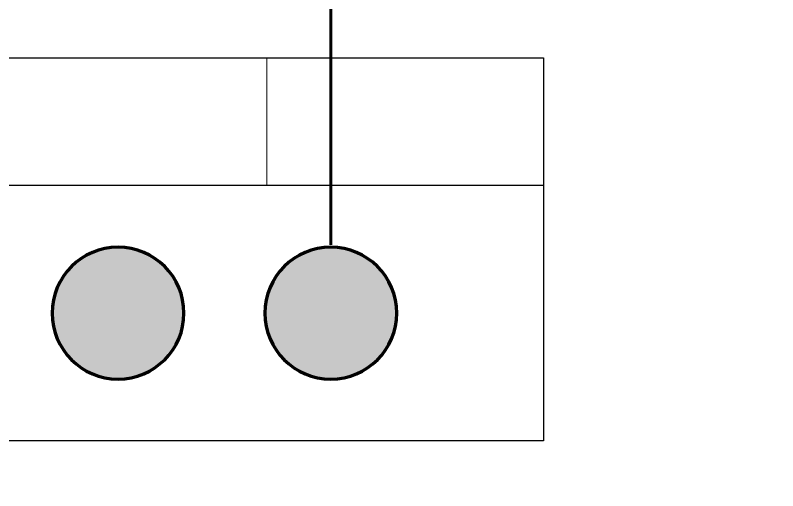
# Model space of a CAD drawing. Header units: inches. Extents: x 3.6 to 56.9, y 3.5 to 76.6.
# Drawn here: x 37.95 to 47.05, y 11.22 to 16.9 of the extents above; entities that cross this region are included whole.
import ezdxf

# ---------------------------------------------------------------- set-up
doc = ezdxf.new("R2010")
doc.units = ezdxf.units.IN
doc.header["$MEASUREMENT"] = 0
for name, color, linetype in [('board', 7, 'Continuous'), ('copper', 7, 'Continuous'), ('mask', 7, 'Continuous'), ('silk', 7, 'Continuous')]:
    doc.layers.add(name, color=color, linetype=linetype)

msp = doc.modelspace()

# ---------------------------------------------------------------- hatches: boundary and pattern name
at = {"layer": 'mask', "true_color": 0xffffff}
h = msp.add_hatch(color=7, dxfattribs=at)
edge = h.paths.add_edge_path()
edge.add_spline(control_points=[(39.961, 13.3443), (39.961, 12.9095), (39.6085, 12.5569), (39.1736, 12.5569), (38.7388, 12.5569), (38.3862, 12.9095), (38.3862, 13.3443), (38.3862, 13.7792), (38.7388, 14.1317), (39.1736, 14.1317), (39.6085, 14.1317), (39.961, 13.7792), (39.961, 13.3443)], knot_values=[0, 0, 0, 0, 1, 1, 1, 2, 2, 2, 3, 3, 3, 4, 4, 4, 4], degree=3, periodic=1)
h = msp.add_hatch(color=7, dxfattribs=at)
edge = h.paths.add_edge_path()
edge.add_spline(control_points=[(42.501, 13.3443), (42.501, 12.9095), (42.1485, 12.5569), (41.7136, 12.5569), (41.2788, 12.5569), (40.9262, 12.9095), (40.9262, 13.3443), (40.9262, 13.7792), (41.2788, 14.1317), (41.7136, 14.1317), (42.1485, 14.1317), (42.501, 13.7792), (42.501, 13.3443)], knot_values=[0, 0, 0, 0, 1, 1, 1, 2, 2, 2, 3, 3, 3, 4, 4, 4, 4], degree=3, periodic=1)

# ---------------------------------------------------------------- linework, layer by layer
at = {"layer": 'board', "color": 7, "lineweight": 20, "true_color": 0xffffff}
msp.add_open_spline([(56.8521, 12.1646), (56.8521, 12.1646), (55.3337, 10.6434), (55.3337, 10.6434), (55.3337, 10.6434), (43.9474, 10.6434), (43.9474, 10.6434), (43.9474, 10.6434), (41.4173, 8.1094), (41.4173, 8.1094), (41.4173, 8.1094), (8.7761, 8.1094), (8.7761, 8.1094), (8.7761, 8.1094), (6.246, 10.6434), (6.246, 10.6434), (6.246, 10.6434), (4.7111, 10.6434), (4.7111, 10.6434), (4.2186, 10.5873), (3.7727, 10.9401), (3.7148, 11.4312), (3.7074, 11.4979), (3.7074, 11.5709), (3.7148, 11.6404), (3.7148, 11.6404), (3.7148, 75.5088), (3.7148, 75.5088), (3.6569, 76.0016), (4.0097, 76.4482), (4.5011, 76.5061), (4.5706, 76.5142), (4.6408, 76.5142), (4.7114, 76.5061), (4.7114, 76.5061), (55.8558, 76.5061), (55.8558, 76.5061), (56.3487, 76.5636), (56.7949, 76.2104), (56.8521, 75.7176), (56.8602, 75.6481), (56.8602, 75.5779), (56.8521, 75.5088), (56.8521, 75.5088), (56.8521, 12.1646), (56.8521, 12.1646)], degree=3, knots=[0, 0, 0, 0, 1, 1, 1, 2, 2, 2, 3, 3, 3, 4, 4, 4, 5, 5, 5, 6, 6, 6, 7, 7, 7, 8, 8, 8, 9, 9, 9, 10, 10, 10, 11, 11, 11, 12, 12, 12, 13, 13, 13, 14, 14, 14, 15, 15, 15, 15], dxfattribs=at)
at = {"layer": 'copper', "color": 7, "lineweight": 60, "true_color": 0xffffff}
msp.add_lwpolyline([(41.7136, 17.6086), (41.7136, 14.1599)], dxfattribs=at)
at = {"layer": 'copper', "color": 7, "lineweight": 50, "true_color": 0xffffff}
for points in [[(39.961, 13.3443), (39.961, 12.9095), (39.6085, 12.5569), (39.1736, 12.5569), (38.7388, 12.5569), (38.3862, 12.9095), (38.3862, 13.3443), (38.3862, 13.7792), (38.7388, 14.1317), (39.1736, 14.1317), (39.6085, 14.1317), (39.961, 13.7792), (39.961, 13.3443)], [(42.501, 13.3443), (42.501, 12.9095), (42.1485, 12.5569), (41.7136, 12.5569), (41.2788, 12.5569), (40.9262, 12.9095), (40.9262, 13.3443), (40.9262, 13.7792), (41.2788, 14.1317), (41.7136, 14.1317), (42.1485, 14.1317), (42.501, 13.7792), (42.501, 13.3443)]]:
    msp.add_open_spline(points, degree=3, knots=[0, 0, 0, 0, 1, 1, 1, 2, 2, 2, 3, 3, 3, 4, 4, 4, 4], dxfattribs=at)
at = {"layer": 'mask', "lineweight": 0}
for points in [[(39.961, 13.3443), (39.961, 12.9095), (39.6085, 12.5569), (39.1736, 12.5569), (38.7388, 12.5569), (38.3862, 12.9095), (38.3862, 13.3443), (38.3862, 13.7792), (38.7388, 14.1317), (39.1736, 14.1317), (39.6085, 14.1317), (39.961, 13.7792), (39.961, 13.3443)], [(42.501, 13.3443), (42.501, 12.9095), (42.1485, 12.5569), (41.7136, 12.5569), (41.2788, 12.5569), (40.9262, 12.9095), (40.9262, 13.3443), (40.9262, 13.7792), (41.2788, 14.1317), (41.7136, 14.1317), (42.1485, 14.1317), (42.501, 13.7792), (42.501, 13.3443)]]:
    msp.add_open_spline(points, degree=3, knots=[0, 0, 0, 0, 1, 1, 1, 2, 2, 2, 3, 3, 3, 4, 4, 4, 4], dxfattribs=at)
at = {"layer": 'mask', "color": 7, "lineweight": 80, "true_color": 0xffffff}
for points in [[(39.961, 13.3443), (39.961, 12.9095), (39.6085, 12.5569), (39.1736, 12.5569), (38.7388, 12.5569), (38.3862, 12.9095), (38.3862, 13.3443), (38.3862, 13.7792), (38.7388, 14.1317), (39.1736, 14.1317), (39.6085, 14.1317), (39.961, 13.7792), (39.961, 13.3443)], [(42.501, 13.3443), (42.501, 12.9095), (42.1485, 12.5569), (41.7136, 12.5569), (41.2788, 12.5569), (40.9262, 12.9095), (40.9262, 13.3443), (40.9262, 13.7792), (41.2788, 14.1317), (41.7136, 14.1317), (42.1485, 14.1317), (42.501, 13.7792), (42.501, 13.3443)]]:
    msp.add_open_spline(points, degree=3, knots=[0, 0, 0, 0, 1, 1, 1, 2, 2, 2, 3, 3, 3, 4, 4, 4, 4], dxfattribs=at)
at = {"layer": 'silk', "color": 7, "lineweight": 25, "true_color": 0xffffff}
for points in [[(34.0936, 16.3923), (44.2536, 16.3923)], [(34.0936, 16.3923), (44.2536, 16.3923)], [(44.2536, 16.3923), (44.2536, 11.8203)], [(44.2536, 16.3923), (44.2536, 14.8683)], [(44.2536, 14.8683), (34.0936, 14.8683)], [(44.2536, 11.8203), (34.0936, 11.8203)]]:
    msp.add_lwpolyline(points, dxfattribs=at)
at = {"layer": 'silk', "color": 7, "lineweight": 13, "true_color": 0xffffff}
msp.add_lwpolyline([(40.9516, 16.3923), (40.9516, 14.8683)], dxfattribs=at)
at = {"layer": 'silk', "lineweight": 0}
for points in [[(39.961, 13.3443), (39.961, 12.9095), (39.6085, 12.5569), (39.1736, 12.5569), (38.7388, 12.5569), (38.3862, 12.9095), (38.3862, 13.3443), (38.3862, 13.7792), (38.7388, 14.1317), (39.1736, 14.1317), (39.6085, 14.1317), (39.961, 13.7792), (39.961, 13.3443)], [(42.501, 13.3443), (42.501, 12.9095), (42.1485, 12.5569), (41.7136, 12.5569), (41.2788, 12.5569), (40.9262, 12.9095), (40.9262, 13.3443), (40.9262, 13.7792), (41.2788, 14.1317), (41.7136, 14.1317), (42.1485, 14.1317), (42.501, 13.7792), (42.501, 13.3443)]]:
    msp.add_open_spline(points, degree=3, knots=[0, 0, 0, 0, 1, 1, 1, 2, 2, 2, 3, 3, 3, 4, 4, 4, 4], dxfattribs=at)
at = {"layer": 'silk', "color": 18, "lineweight": 80, "true_color": 0x000000}
for points in [[(39.961, 13.3443), (39.961, 12.9095), (39.6085, 12.5569), (39.1736, 12.5569), (38.7388, 12.5569), (38.3862, 12.9095), (38.3862, 13.3443), (38.3862, 13.7792), (38.7388, 14.1317), (39.1736, 14.1317), (39.6085, 14.1317), (39.961, 13.7792), (39.961, 13.3443)], [(42.501, 13.3443), (42.501, 12.9095), (42.1485, 12.5569), (41.7136, 12.5569), (41.2788, 12.5569), (40.9262, 12.9095), (40.9262, 13.3443), (40.9262, 13.7792), (41.2788, 14.1317), (41.7136, 14.1317), (42.1485, 14.1317), (42.501, 13.7792), (42.501, 13.3443)]]:
    msp.add_open_spline(points, degree=3, knots=[0, 0, 0, 0, 1, 1, 1, 2, 2, 2, 3, 3, 3, 4, 4, 4, 4], dxfattribs=at)

doc.saveas('drawing.dxf')
